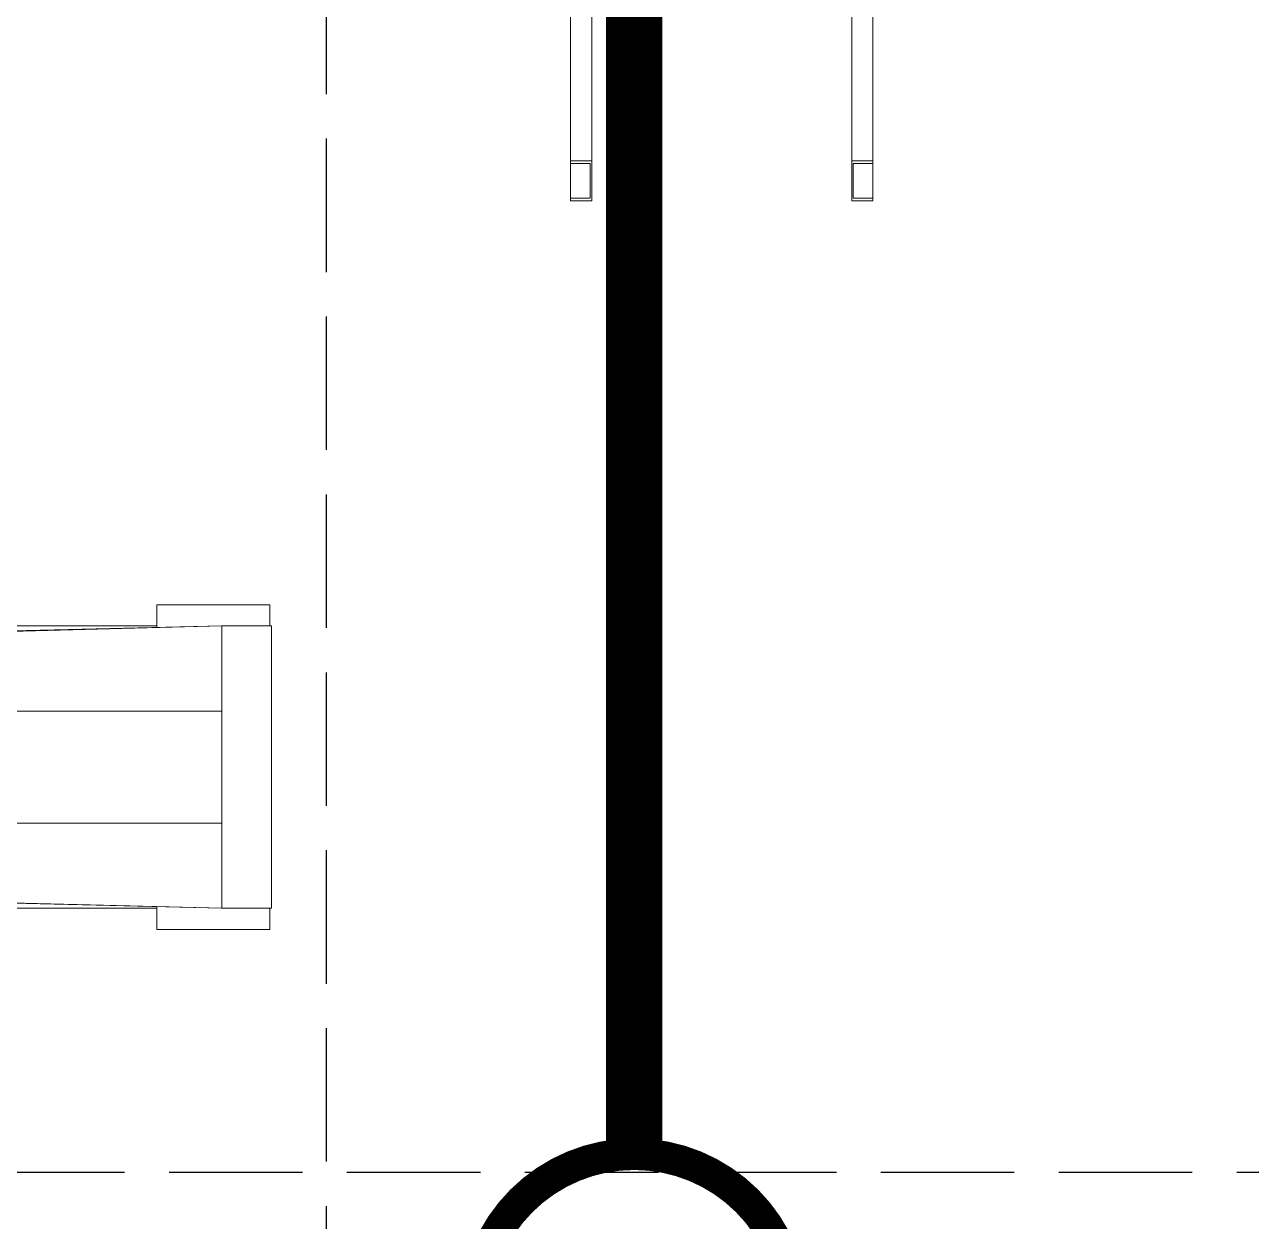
# Model space of a CAD drawing. Header units: millimetres. Extents: x 91119 to 433967, y 16708 to 144224.
# Drawn here: x 329184 to 333527, y 70520 to 74758 of the extents above; entities that cross this region are included whole.
import ezdxf

# ---------------------------------------------------------------- set-up
doc = ezdxf.new("R2010")
doc.units = ezdxf.units.MM
doc.header["$LTSCALE"] = 100
doc.linetypes.add('121217 IES and EMR$0$XKITLINE03', pattern=[6.299213, 4.724409, -1.574803])
doc.linetypes.add('DASHED', pattern=[19.05, 12.7, -6.35])
for name, color, linetype in [('121217 IES and EMR$0$grid', 8, 'Continuous'), ('121217 IES and EMR$0$Xref', 8, 'Continuous'), ('Lighting', 5, 'Continuous')]:
    doc.layers.add(name, color=color, linetype=linetype)

msp = doc.modelspace()

# ---------------------------------------------------------------- linework, layer by layer
at = {"layer": '121217 IES and EMR$0$grid', "linetype": '121217 IES and EMR$0$XKITLINE03'}
for p, q in [((330252.5, 138605.8), (330252.5, 24225.6)), ((409538.3, 70693.7), (255652.5, 70693.7))]:
    msp.add_line(p, q, dxfattribs=at)
at = {"layer": '121217 IES and EMR$0$Xref', "linetype": 'Continuous', "lineweight": 20}
for p, q in [((331117.4, 75506.2), (331117.4, 74275.4)), ((331192.4, 75506.2), (331192.4, 74275.4)), ((332112.6, 74275.4), (332112.6, 75506.2)), ((332187.6, 74275.4), (332187.6, 75506.2)), ((331117.4, 74275.4), (331117.4, 74275.3)), ((331117.4, 74275.4), (331192.4, 74275.4)), ((331117.4, 74275.3), (331192.4, 74275.3)), ((331117.4, 74275.3), (331117.4, 74265.8)), ((331192.4, 74275.4), (331192.4, 74275.3)), ((331192.4, 74275.3), (331192.4, 74133.2)), ((332112.6, 74275.3), (332112.6, 74275.4)), ((332187.6, 74275.4), (332112.6, 74275.4)), ((332187.6, 74275.3), (332112.6, 74275.3)), ((332112.6, 74133.2), (332112.6, 74275.3)), ((332187.6, 74275.3), (332187.6, 74275.4)), ((332187.6, 74265.8), (332187.6, 74275.3)), ((331117.4, 74142.7), (331117.4, 74265.8)), ((331117.4, 74265.8), (331186.9, 74265.8)), ((331186.9, 74265.8), (331186.9, 74142.7)), ((332118.1, 74142.7), (332118.1, 74265.8)), ((332118.1, 74265.8), (332187.6, 74265.8)), ((332187.6, 74265.8), (332187.6, 74142.7)), ((331117.4, 74142.7), (331117.4, 74133.2)), ((331186.9, 74142.7), (331117.4, 74142.7)), ((332187.6, 74142.7), (332118.1, 74142.7)), ((332187.6, 74133.2), (332187.6, 74142.7)), ((331117.4, 74133.2), (331192.4, 74133.2)), ((332187.6, 74133.2), (332112.6, 74133.2)), ((329652.5, 72703.7), (329652.5, 72623.2)), ((330052.5, 72703.7), (329652.5, 72703.7)), ((330052.5, 72628.7), (330052.5, 72703.7)), ((329882.1, 72628.7), (328714, 72600.6)), ((329882.9, 72628.7), (328714.8, 72598)), ((328758.7, 72628.7), (329652.5, 72628.7)), ((329882, 72628.7), (329882, 72628.7)), ((329882.1, 72628.7), (329882, 72628.7)), ((329882.9, 72628.7), (329882.1, 72628.7)), ((329882.9, 72628.7), (329882.9, 72628.7)), ((329882.9, 72327), (329882.9, 72628.7)), ((329882.9, 72628.7), (330058.4, 72628.7)), ((330058.4, 71628.7), (330058.4, 72628.7)), ((329882.9, 72327), (328696.1, 72327)), ((329882.9, 71930.3), (329882.9, 72327)), ((329882.9, 71930.3), (328696.1, 71930.3)), ((329882.9, 71628.7), (329882.9, 71930.3)), ((329882.1, 71628.7), (328714, 71656.8)), ((329882.9, 71628.7), (328714.8, 71659.4)), ((328758.7, 71628.7), (329652.5, 71628.7)), ((329652.5, 71634.2), (329652.5, 71553.7)), ((329882, 71628.7), (329882, 71628.7)), ((329882, 71628.7), (329882.1, 71628.7)), ((329882.1, 71628.7), (329882.9, 71628.7)), ((329882.9, 71628.7), (329882.9, 71628.7)), ((329882.9, 71628.7), (330058.4, 71628.7)), ((330052.5, 71553.7), (330052.5, 71628.7)), ((330052.5, 71553.7), (329652.5, 71553.7))]:
    msp.add_line(p, q, dxfattribs=at)
at = {"layer": 'Lighting', "color": 1, "linetype": 'DASHED', "const_width": 200}
msp.add_lwpolyline([(331342.5, 70758.2), (331342.5, 78673.6)], dxfattribs=at)
at = {"layer": 'Lighting', "const_width": 112.1}
msp.add_lwpolyline([(330778, 70193.7, 1), (331907, 70193.7, 1)], format="xyb", close=True, dxfattribs=at)

doc.saveas('drawing.dxf')
